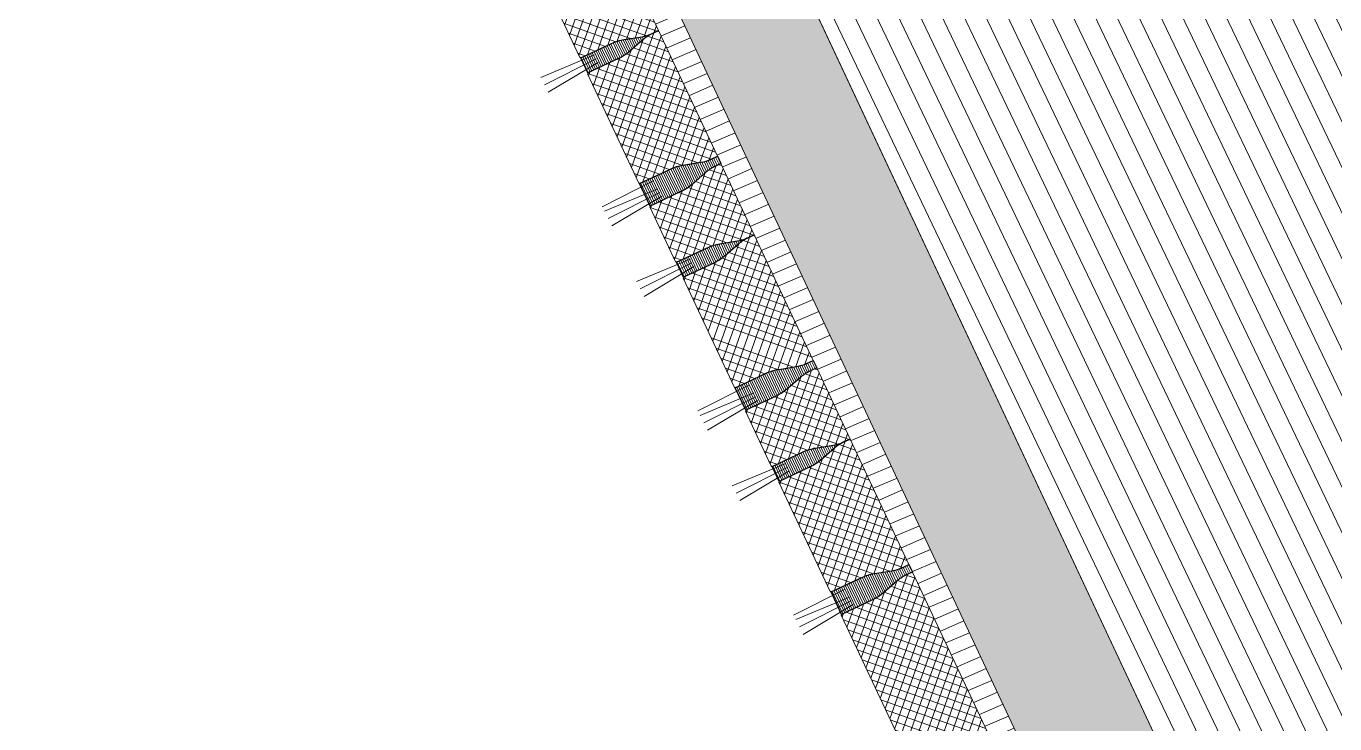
# Model space of a CAD drawing. Header units: metres. Extents: x 678805 to 1359287, y 2747329 to 5497370.
# Drawn here: x 679488.645 to 679490.226, y 2747424.231 to 2747425.074 of the extents above; entities that cross this region are included whole.
import ezdxf

# ---------------------------------------------------------------- set-up
doc = ezdxf.new("R2010")
doc.units = ezdxf.units.M
doc.layers.add('02-L-Waterfeatures 01', color=7, linetype='Continuous', true_color=0x4da6ff)
doc.layers.add('XREF_MON_WATERFEATURE$0$-aux', color=50, linetype='Continuous', plot=False)
for name, color, linetype, lineweight, true_color in [('XREF_MON_WATERFEATURE$0$02-L-projecció', 7, 'Continuous', 5, 0x636363), ('XREF_MON_WATERFEATURE$0$3- TR terra vegetal', 7, 'Continuous', 0, 0xbea68e), ('XREF_MON_WATERFEATURE$0$3-TR sorra granitica', 7, 'Continuous', 0, 0xf2dac9)]:
    doc.layers.add(name, color=color, linetype=linetype, lineweight=lineweight, true_color=true_color)
for name, color, linetype, lineweight in [('XREF_MON_WATERFEATURE$0$02-L-seccionat', 6, 'Continuous', 5), ('XREF_MON_WATERFEATURE$0$1-L-GESPA', 64, 'Continuous', 0), ('XREF_MON_WATERFEATURE$0$3-TR Formigó', 252, 'Continuous', 0), ('XREF_MON_WATERFEATURE$0$3-TR terra compactada', 45, 'Continuous', 0), ('XREF_MON_WATERFEATURE$0$3-TR Tot-u', 37, 'Continuous', 0)]:
    doc.layers.add(name, color=color, linetype=linetype, lineweight=lineweight)

# ---------------------------------------------------------------- blocks, each defined once
blk = doc.blocks.new('XREF_MON_WATERFEATURE$0$Font')
at = {"layer": 'XREF_MON_WATERFEATURE$0$3- TR terra vegetal'}
h = blk.add_hatch(dxfattribs=at)
h.set_pattern_fill('_USER', color=256, scale=0.0025, angle=-18.20445689477927, style=0, pattern_type=0)
h.set_pattern_definition([(0.07158571544180016, (-43.60985330305994, 27.24598799529485), (-3.123515266994169e-06, 0.002499998048729712), [])])
edge = h.paths.add_edge_path()
edge.add_line((3.713287310674787, -4.708777938503772), (3.70328761683777, -4.70870000962168))
edge.add_line((3.703287616372108, -4.70870000962168), (3.703351483680308, -4.700504479464144))
edge.add_arc((3.654935399536043, -4.700127162970603), 0.0484175548952806, 359.5534912166783, 375.5525103427903)
edge.add_line((3.701580152381212, -4.687145380070433), (3.69579531531781, -4.666359929600731))
edge.add_arc((3.7508475612849, -4.65103823877871), 0.0571445887850234, 179.5534943690461, 195.5525134952646, ccw=False)
edge.add_line((3.693704707082361, -4.650592915946618), (3.694025218952447, -4.609465393936262))
edge.add_line((3.694025218952447, -4.609465393703431), (3.724095184821635, -4.609699732623994))
edge.add_line((3.724095184821635, -4.609699732623994), (3.723774671088904, -4.650827256031334))
edge.add_arc((3.666631818749011, -4.650381937157363), 0.05714458763646535, 343.55447941519253, 359.5534985415034, ccw=False)
edge.add_line((3.721438584383577, -4.666559771867469), (3.715330503880978, -4.687252538977191))
edge.add_arc((3.761767257470638, -4.700959722977132), 0.04841754838134289, 163.5544725454817, 179.5534916716946)
edge.add_line((3.713351178914309, -4.700582407414913), (3.713287309743464, -4.708777938969433))
edge.add_line((3.713287310674787, -4.708777938503772), (3.70328761683777, -4.70870000962168))
h = blk.add_hatch(dxfattribs=at)
h.set_pattern_fill('_USER', color=256, scale=0.0025, angle=-18.20445689477927, style=0, pattern_type=0)
h.set_pattern_definition([(0.07158571544180016, (-43.24244709918275, 27.24312825128436), (-3.123515266994169e-06, 0.002499998048729712), [])])
edge = h.paths.add_edge_path()
edge.add_line((3.880773387849331, -4.710083250887692), (3.880837256088853, -4.701887721195817))
edge.add_arc((3.832421171944588, -4.70151040609926), 0.04841755511519297, 359.5534931793446, 375.5525123054567)
edge.add_line((3.879065923392773, -4.688528621103615), (3.873281087726355, -4.66774316970259))
edge.add_arc((3.928333336953074, -4.65242147538811), 0.0571445925419343, 179.5534972539193, 195.5525163801378, ccw=False)
edge.add_line((3.871190479956567, -4.651976155117154), (3.871510993223637, -4.610848634969443))
edge.add_line((3.871510992757976, -4.610848635202274), (3.891581261530519, -4.611005046172068))
edge.add_line((3.891581262461841, -4.611005046404898), (3.891260750126094, -4.652132566552609))
edge.add_arc((3.834117884282023, -4.651687242556363), 0.0571446002038041, 343.55447450271583, 359.5534936290267, ccw=False)
edge.add_line((3.888924661558121, -4.667865084949881), (3.882816581055522, -4.68855785112828))
edge.add_arc((3.929253331851214, -4.702265037223697), 0.04841754697216365, 163.5544702963147, 179.5534894225274)
edge.add_line((3.88083725515753, -4.701887719333172), (3.880773387150839, -4.710083250887692))
h = blk.add_hatch(dxfattribs=at)
h.set_pattern_fill('_USER', color=256, scale=0.0025, angle=-18.20445689477927, style=0, pattern_type=0)
h.set_pattern_definition([(0.07158571544180016, (-43.33740738267079, 27.24385765288025), (-3.123515266994169e-06, 0.002499998048729712), [])])
edge = h.paths.add_edge_path()
edge.add_line((3.985733231995255, -4.710908280685544), (3.975733538158238, -4.710830351803452))
edge.add_line((3.975733537226915, -4.710830351803452), (3.975797404535115, -4.702634821645916))
edge.add_arc((3.927381319925189, -4.702257505152375), 0.0484175548952806, 359.5534912166783, 375.5525103427903)
edge.add_line((3.974026072304696, -4.689275722019374), (3.968241235241294, -4.668490271549672))
edge.add_arc((4.023293481674045, -4.653168580960482), 0.0571445887850234, 179.5534943690461, 195.5525134952646, ccw=False)
edge.add_line((3.966150628402829, -4.652723257895559), (3.966471140272915, -4.611595735885203))
edge.add_line((3.966471140738577, -4.611595735885203), (3.996541106607765, -4.611830074805766))
edge.add_line((3.996541105210781, -4.611830074805766), (3.99622059147805, -4.652957598213106))
edge.add_arc((3.939077739138156, -4.652512279339135), 0.05714458763646535, 343.55447941519253, 359.5534985415034, ccw=False)
edge.add_line((3.993884504772723, -4.668690114282072), (3.987776424270123, -4.689382881391793))
edge.add_arc((4.034213178325444, -4.703090065158904), 0.04841754838134289, 163.5544725454817, 179.5534916716946)
edge.add_line((3.985797100234777, -4.702712749596685), (3.985733231063932, -4.710908281151205))
edge.add_line((3.985733231995255, -4.710908280685544), (3.975733538158238, -4.710830351803452))
h = blk.add_hatch(dxfattribs=at)
h.set_pattern_fill('_USER', color=256, scale=0.0025, angle=-18.20445689477927, style=0, pattern_type=0)
h.set_pattern_definition([(0.07158571544180016, (-43.55863729352131, 27.24559587752447), (-3.123515266994169e-06, 0.002499998048729712), [])])
edge = h.paths.add_edge_path()
edge.add_line((4.153219418600202, -4.712199442088604), (4.153283287305385, -4.704003911465406))
edge.add_arc((4.104867205955088, -4.703626596834511), 0.04841755179810685, 359.5534936998191, 375.5525128259312)
edge.add_line((4.151511954609305, -4.690644812770188), (4.145727118477225, -4.669859360903502))
edge.add_arc((4.200779368169606, -4.654537667520344), 0.05714459232202188, 179.5534955909884, 195.552514717207, ccw=False)
edge.add_line((4.143636511173099, -4.654092346318066), (4.143957023043185, -4.612964825704694))
edge.add_line((4.143957022577524, -4.612964825704694), (4.164027292281389, -4.613121238537133))
edge.add_line((4.164027292281389, -4.613121238537133), (4.16370677947998, -4.654248758684844))
edge.add_arc((4.106563918292522, -4.653803437948227), 0.05714459640250587, 343.5544773285306, 359.55349645484154, ccw=False)
edge.add_line((4.161370691843331, -4.669981276383623), (4.155262611340731, -4.690674043027684))
edge.add_arc((4.20169936073944, -4.704381228424609), 0.04841754366233487, 163.554469714725, 179.5534888409379)
edge.add_line((4.153283286374062, -4.704003910068423), (4.15321941813454, -4.712199442088604))
h = blk.add_hatch(dxfattribs=at)
h.set_pattern_fill('_USER', color=256, scale=0.0025, angle=-18.20445689477927, style=0, pattern_type=0)
h.set_pattern_definition([(0.07158571544180016, (-43.06496135145426, 27.24174146144651), (-3.123515266994169e-06, 0.002499998048729712), [])])
edge = h.paths.add_edge_path()
edge.add_line((4.258179261349142, -4.713024472352117), (4.248179567512125, -4.712946543470025))
edge.add_line((4.248179567512125, -4.712946543470025), (4.248243434820324, -4.704751013312489))
edge.add_arc((4.199827350210398, -4.704373696353287), 0.0484175548952806, 359.5534912166783, 375.5525103427903)
edge.add_line((4.246472103521228, -4.691391913685948), (4.240687266457826, -4.670606463216245))
edge.add_arc((4.295739511959255, -4.655284771928564), 0.0571445887850234, 179.5534943690461, 195.5525134952646, ccw=False)
edge.add_line((4.2385966591537, -4.654839449329302), (4.238917171023786, -4.613711927318946))
edge.add_line((4.238917170092463, -4.613711927784607), (4.268987135961652, -4.61394626670517))
edge.add_line((4.268987135961652, -4.613946266006678), (4.26866662222892, -4.655073789414018))
edge.add_arc((4.211523769889027, -4.654628471005708), 0.05714458763646535, 343.55447941519253, 359.5534985415034, ccw=False)
edge.add_line((4.266330535523593, -4.670806305482984), (4.260222455020994, -4.691499072592705))
edge.add_arc((4.306659209076315, -4.705206256825477), 0.04841754838134289, 163.5544725454817, 179.5534916716946)
edge.add_line((4.258243131451309, -4.704828941030428), (4.258179262280464, -4.713024472584948))
edge.add_line((4.258179261349142, -4.713024472352117), (4.248179567512125, -4.712946543470025))
h = blk.add_hatch(dxfattribs=at)
h.set_pattern_fill('_USER', color=256, scale=0.0025, angle=-18.20445689477927, style=0, pattern_type=0)
h.set_pattern_definition([(0.07158571544180016, (-43.2861913186498, 27.24347265996039), (-3.123515266994169e-06, 0.002499998048729712), [])])
edge = h.paths.add_edge_path()
edge.add_line((4.425665394868702, -4.71432265965268), (4.425729263573885, -4.706127129029483))
edge.add_arc((4.377313181292266, -4.705749814398587), 0.04841755179810685, 359.5534936998191, 375.5525128259312)
edge.add_line((4.423957931343466, -4.692768030334264), (4.418173095211387, -4.671982578467578))
edge.add_arc((4.473225344438106, -4.656660885317251), 0.05714459232202188, 179.5534955909884, 195.552514717207, ccw=False)
edge.add_line((4.416082486510277, -4.656215563882142), (4.416402998380363, -4.61508804326877))
edge.add_line((4.416402998846024, -4.61508804326877), (4.436473268549889, -4.615244456101209))
edge.add_line((4.436473268084228, -4.615244456101209), (4.436152755282819, -4.65637197624892))
edge.add_arc((4.379009894561023, -4.655926655046642), 0.05714459640250587, 343.5544773285306, 359.55349645484154, ccw=False)
edge.add_line((4.43381666764617, -4.672104493714869), (4.42770858714357, -4.69279726035893))
edge.add_arc((4.474145335610956, -4.706504445988685), 0.04841754366233487, 163.554469714725, 179.5534888409379)
edge.add_line((4.425729262176901, -4.706127127632499), (4.425665393937379, -4.71432265965268))
at = {"layer": 'XREF_MON_WATERFEATURE$0$3-TR Formigó'}
h = blk.add_hatch(dxfattribs=at)
h.set_pattern_fill('ANSI37', color=256, scale=0.002999999999999998, angle=-18.27580023555105, style=0)
h.set_pattern_definition([(45.00024237466998, (-39.85084655275568, 26.45492344186641), (-0.00673522058219375, 0.00673516359928945), []), (135.0002423746699, (-39.85084655275568, 26.45492344186641), (-0.00673516359928945, -0.00673522058219375), [])])
edge = h.paths.add_edge_path()
edge.add_line((3.703287640586495, -4.708696604240686), (3.703351510455832, -4.700501072686166))
edge.add_arc((3.654935427475721, -4.700123759917915), 0.0484175536757299, 359.5534954021102, 375.5525145284991)
edge.add_line((3.701580177526921, -4.687141973525286), (3.695795339532197, -4.666356525849551))
edge.add_arc((3.750847589690238, -4.651034836657345), 0.05714459188197025, 179.5534922650938, 195.5525113913762, ccw=False)
edge.add_line((3.693704733159393, -4.650589511496946), (3.694025217555463, -4.609465486602858))
edge.add_line((3.694025217555463, -4.609465486370027), (3.693228036165237, -4.609459273982793))
edge.add_line((3.693228036165237, -4.609459273982793), (3.693234613630921, -4.608615223784))
edge.add_line((3.693234613165259, -4.608615223784), (3.493669224437326, -4.607059984467924))
edge.add_line((3.493669223971665, -4.607059984467924), (3.493662645108998, -4.60790403559804))
edge.add_line((3.493662645574659, -4.60790403559804), (3.492865465581417, -4.607897819019854))
edge.add_line((3.492865465115756, -4.607897819485515), (3.492544980254024, -4.649021847173572))
edge.add_arc((3.435402118135244, -4.648576527833939), 0.0571445978117866, 343.5544792342226, 359.553498360505, ccw=False)
edge.add_line((3.490208893083036, -4.664754365105182), (3.484100811183453, -4.685447131749243))
edge.add_arc((3.530537570826709, -4.699154313653708), 0.04841755285408678, 163.5544773345225, 179.5534964609114)
edge.add_line((3.482121488079429, -4.698777001351118), (3.482057619839907, -4.706972530577332))
edge.add_line((3.482057620305568, -4.706972530577332), (3.703287641284987, -4.708696604240686))
h = blk.add_hatch(dxfattribs=at)
h.set_pattern_fill('ANSI37', color=256, scale=0.002999999999999998, angle=-18.27580023555105, style=0)
h.set_pattern_definition([(45.00024237466998, (-39.25221062870696, 26.45026178425178), (-0.00673522058219375, 0.00673516359928945), []), (135.0002423746699, (-39.25221062870696, 26.45026178425178), (-0.00673516359928945, -0.00673522058219375), [])])
edge = h.paths.add_edge_path()
edge.add_line((3.880773413926363, -4.710079684387892), (3.880837281700224, -4.701884154696018))
edge.add_arc((3.832421193365008, -4.701506836339831), 0.04841755976012121, 359.5534894544951, 375.5525085808841)
edge.add_line((3.879065950401127, -4.688525053206831), (3.873281113104895, -4.667739605996758))
edge.add_arc((3.928333361167461, -4.652417915407568), 0.05714459044333953, 179.5534941485198, 195.5525132748022, ccw=False)
edge.add_line((3.871190505567938, -4.651972591876984), (3.871510989032686, -4.610848566982895))
edge.add_line((3.871510989498347, -4.610848566982895), (3.870713808573782, -4.610842353664339))
edge.add_line((3.870713808108121, -4.610842353664339), (3.870720386039466, -4.609998303931206))
edge.add_line((3.870720386039466, -4.609998304164037), (3.724898943211883, -4.608861896907911))
edge.add_line((3.724898943211883, -4.608861896907911), (3.724892366677523, -4.609705949900672))
edge.add_line((3.724892366677523, -4.609705949667841), (3.724095184821635, -4.609699732623994))
edge.add_line((3.724095184821635, -4.609699732623994), (3.723774700425565, -4.650823761243373))
edge.add_arc((3.66663184762001, -4.650378439109772), 0.05714458812803555, 343.5544760966207, 359.5534952229031, ccw=False)
edge.add_line((3.721438612788916, -4.666556276846677), (3.715330532286316, -4.687249045353383))
edge.add_arc((3.761767289135605, -4.700956231914461), 0.04841755193637701, 163.5544711686105, 179.5534902949994)
edge.add_line((3.713351207319647, -4.700578914722428), (3.713287338148803, -4.70877444348298))
edge.add_line((3.713287337683141, -4.708774443715811), (3.880773413926363, -4.710079684387892))
h = blk.add_hatch(dxfattribs=at)
h.set_pattern_fill('ANSI37', color=256, scale=0.002999999999999998, angle=-18.27580023555105, style=0)
h.set_pattern_definition([(45.00024237466998, (-39.25221065571532, 26.45025821821764), (-0.00673522058219375, 0.00673516359928945), []), (135.0002423746699, (-39.25221065571532, 26.45025821821764), (-0.00673516359928945, -0.00673522058219375), [])])
edge = h.paths.add_edge_path()
edge.add_line((3.975733561906964, -4.710826853523031), (3.975797432009131, -4.702631322899833))
edge.add_arc((3.927381339017302, -4.702254013624042), 0.04841756262818294, 359.5534999889228, 375.5525191153118)
edge.add_line((3.974026096984744, -4.689272221177816), (3.968241259921342, -4.668486775364727))
edge.add_arc((4.023293509613723, -4.65316508570686), 0.05714459188197025, 179.5534922650938, 195.5525113913762, ccw=False)
edge.add_line((3.966150653082877, -4.652719760779291), (3.966471137013286, -4.611595735419542))
edge.add_line((3.966471137013286, -4.611595735419542), (3.965673956088722, -4.611589522566646))
edge.add_line((3.965673956088722, -4.611589522566646), (3.965680534485728, -4.610745471902192))
edge.add_line((3.965680534485728, -4.610745472135022), (3.892384965904057, -4.610174271510914))
edge.add_line((3.892384965904057, -4.610174271510914), (3.892378387507051, -4.611018321709707))
edge.add_line((3.892378387507051, -4.611018321709707), (3.891581205883995, -4.611012105131522))
edge.add_line((3.891581206116825, -4.611012105131522), (3.891260722419247, -4.652136134682223))
edge.add_arc((3.834117871709168, -4.651690814178437), 0.05714458622738645, 343.55447750952925, 359.5534966358117, ccw=False)
edge.add_line((3.888924635481089, -4.667868649587035), (3.882816554047167, -4.688561418093741))
edge.add_arc((3.92925331229344, -4.702268603257835), 0.04841755334555603, 163.5544734177782, 179.5534925441672)
edge.add_line((3.880837229080498, -4.701891287695616), (3.880773361772299, -4.710086817853153))
edge.add_line((3.880773361772299, -4.710086817853153), (3.975733561441302, -4.7108268532902))
h = blk.add_hatch(dxfattribs=at)
h.set_pattern_fill('ANSI37', color=256, scale=0.002999999999999998, angle=-18.27580023555105, style=0)
h.set_pattern_definition([(45.00024237466998, (-38.97976459795609, 26.44814559398219), (-0.00673522058219375, 0.00673516359928945), []), (135.0002423746699, (-38.97976459795609, 26.44814559398219), (-0.00673516359928945, -0.00673522058219375), [])])
edge = h.paths.add_edge_path()
edge.add_line((4.153219445142895, -4.712195875588804), (4.153283312916756, -4.70400034589693))
edge.add_arc((4.104867222718894, -4.703623023815453), 0.04841756086888398, 359.5534842875911, 375.5525034139801)
edge.add_line((4.151511983014643, -4.690641244407743), (4.145727144554257, -4.669855797663331))
edge.add_arc((4.20077939145267, -4.65453410660848), 0.05714459044333953, 179.5534941485198, 195.5525132748022, ccw=False)
edge.add_line((4.143636537250131, -4.654088783543557), (4.143957020714879, -4.612964758183807))
edge.add_line((4.143957020714879, -4.612964758183807), (4.143159839790314, -4.612958544399589))
edge.add_line((4.143159839790314, -4.612958544399589), (4.143166417721659, -4.612114494666457))
edge.add_line((4.143166417721659, -4.612114494666457), (3.997344974894077, -4.610978088807315))
edge.add_line((3.997344973962754, -4.610978088807315), (3.997338397428393, -4.611822142265737))
edge.add_line((3.997338398359716, -4.611822142032906), (3.996541216503829, -4.611815923592076))
edge.add_line((3.996541215572506, -4.611815923824906), (3.996220731176436, -4.652939953841269))
edge.add_arc((3.93907788163051, -4.652494631242007), 0.0571445848182067, 343.5544756038509, 359.55349473013337, ccw=False)
edge.add_line((3.993884644005448, -4.66867246851325), (3.987776563502848, -4.689365235622972))
edge.add_arc((4.034213320817798, -4.703072420321405), 0.04841755169064205, 163.5544731269837, 179.5534922533725)
edge.add_line((3.985797238536179, -4.702695104759187), (3.985733368434012, -4.710890634451061))
edge.add_line((3.985733368899673, -4.710890634451061), (4.153219445608556, -4.712195875588804))
h = blk.add_hatch(dxfattribs=at)
h.set_pattern_fill('ANSI37', color=256, scale=0.002999999999999998, angle=-18.27580023555105, style=0)
h.set_pattern_definition([(45.00024237466998, (-38.97976462496445, 26.4481420267839), (-0.00673522058219375, 0.00673516359928945), []), (135.0002423746699, (-38.97976462496445, 26.4481420267839), (-0.00673516359928945, -0.00673522058219375), [])])
edge = h.paths.add_edge_path()
edge.add_line((4.248179591726512, -4.712943044956774), (4.248243461828679, -4.704747514333576))
edge.add_arc((4.199827369768173, -4.704370205290616), 0.04841756262818294, 359.5534999889228, 375.5525191153118)
edge.add_line((4.246472127269953, -4.69138841284439), (4.240687290206552, -4.6706029670313))
edge.add_arc((4.295739540830255, -4.655281277373433), 0.05714459188197025, 179.5534922650938, 195.5525113913762, ccw=False)
edge.add_line((4.238596684299409, -4.654835952445865), (4.238917168229818, -4.613711927086115))
edge.add_line((4.238917168229818, -4.613711927086115), (4.238119987305254, -4.61370571423322))
edge.add_line((4.238119987305254, -4.61370571423322), (4.23812656570226, -4.612861663568765))
edge.add_line((4.23812656570226, -4.612861663568765), (4.164830997120589, -4.612290462944657))
edge.add_line((4.164830997120589, -4.612290463177487), (4.164824418723583, -4.613134513376281))
edge.add_line((4.164824417792261, -4.613134512910619), (4.164027236169204, -4.613128296332434))
edge.add_line((4.164027236402035, -4.613128296565264), (4.163706752704456, -4.654252326115966))
edge.add_arc((4.106563902460039, -4.65380700561218), 0.05714458622738645, 343.55447750952925, 359.5534966358117, ccw=False)
edge.add_line((4.161370665300637, -4.669984840787947), (4.155262583866715, -4.690677609294653))
edge.add_arc((4.20169934257865, -4.704384794458747), 0.04841755334555603, 163.5544734177782, 179.5534925441672)
edge.add_line((4.15328326029703, -4.70400747936219), (4.153219392988831, -4.712203009519726))
edge.add_line((4.15321939252317, -4.712203009286895), (4.248179592192173, -4.712943044723943))
h = blk.add_hatch(dxfattribs=at)
h.set_pattern_fill('ANSI37', color=256, scale=0.002999999999999998, angle=-18.27580023555105, style=0)
h.set_pattern_definition([(45.00024237466998, (-38.70731862168759, 26.44602237665094), (-0.00673522058219375, 0.00673516359928945), []), (135.0002423746699, (-38.70731862168759, 26.44602237665094), (-0.00673516359928945, -0.00673522058219375), [])])
edge = h.paths.add_edge_path()
edge.add_line((4.425665420480072, -4.714319093152881), (4.425729288253933, -4.706123563461006))
edge.add_arc((4.377313198521733, -4.705746240913868), 0.04841756086888398, 359.5534842875911, 375.5525034139801)
edge.add_line((4.423957957886159, -4.692764461738989), (4.418173119425774, -4.671979014994577))
edge.add_arc((4.473225367255509, -4.656657324172556), 0.05714459044333953, 179.5534941485198, 195.5525132748022, ccw=False)
edge.add_line((4.41608251305297, -4.656212001107633), (4.416402996517718, -4.615087975747883))
edge.add_line((4.416402995586395, -4.615087975747883), (4.415605814661831, -4.615081761963665))
edge.add_line((4.415605815593153, -4.615081761730835), (4.415612393524498, -4.614237711997703))
edge.add_line((4.415612392593175, -4.614237712230533), (4.269790949765593, -4.613101306371391))
edge.add_line((4.269790950696915, -4.613101306371391), (4.269784374162555, -4.613945359829813))
edge.add_line((4.269784373231232, -4.613945359364152), (4.268987191375345, -4.613939140923321))
edge.add_line((4.268987191375345, -4.613939140923321), (4.268666706979275, -4.655063170939684))
edge.add_arc((4.211523856967688, -4.654617848573253), 0.0571445848182067, 343.5544756038509, 359.55349473013337, ccw=False)
edge.add_line((4.266330620273948, -4.670795686077327), (4.260222539771348, -4.691488453187048))
edge.add_arc((4.306659295689315, -4.705195637885481), 0.04841755169064205, 163.5544731269837, 179.5534922533725)
edge.add_line((4.258243214804679, -4.704818322090432), (4.258179344702512, -4.713013851782307))
edge.add_line((4.258179344702512, -4.713013852247968), (4.425665421411395, -4.714319093385711))
h = blk.add_hatch(dxfattribs=at)
h.set_pattern_fill('ANSI37', color=256, scale=0.002999999999999998, angle=-18.27580023555105, style=0)
h.set_pattern_definition([(45.00024237466998, (-38.70731864962727, 26.44601880945265), (-0.00673522058219375, 0.00673516359928945), []), (135.0002423746699, (-38.70731864962727, 26.44601880945265), (-0.00673516359928945, -0.00673522058219375), [])])
edge = h.paths.add_edge_path()
edge.add_line((4.520625567529351, -4.71506626252085), (4.520689437631518, -4.706870731897652))
edge.add_arc((4.47227334510535, -4.70649342238903), 0.04841756262818294, 359.5534999889228, 375.5525191153118)
edge.add_line((4.518918103538454, -4.693511630408466), (4.513133266475052, -4.672726184595376))
edge.add_arc((4.568185515701771, -4.657404494937509), 0.05714459188197025, 179.5534922650938, 195.5525113913762, ccw=False)
edge.add_line((4.511042659170926, -4.656959170009941), (4.511363143101335, -4.615835144650191))
edge.add_line((4.511363143101335, -4.615835144650191), (4.51056596217677, -4.615828931797296))
edge.add_line((4.510565963108093, -4.615828931797296), (4.510572541505098, -4.614984881132841))
edge.add_line((4.510572540573776, -4.614984881132841), (4.437276971992105, -4.614413680508733))
edge.add_line((4.437276971992105, -4.614413680508733), (4.437270393595099, -4.615257730707526))
edge.add_line((4.437270393595099, -4.615257730241865), (4.436473211972043, -4.615251513663679))
edge.add_line((4.436473211739212, -4.615251514129341), (4.436152728041634, -4.656375543680042))
edge.add_arc((4.379009877331555, -4.655930222943425), 0.05714458622738645, 343.55447750952925, 359.5534966358117, ccw=False)
edge.add_line((4.433816641103476, -4.672108058352023), (4.427708559669554, -4.692800826858729))
edge.add_arc((4.47414531884715, -4.706508012022823), 0.04841755334555603, 163.5544734177782, 179.5534925441672)
edge.add_line((4.425729235168546, -4.706130696926266), (4.425665367860347, -4.714326227083802))
edge.add_line((4.42566536879167, -4.714326226850972), (4.520625568460673, -4.715066262288019))
at = {"layer": 'XREF_MON_WATERFEATURE$0$3-TR sorra granitica'}
h = blk.add_hatch(dxfattribs=at)
h.set_pattern_fill('LINE', color=256, scale=0.004999999999999999, angle=69.79554310522073, style=0)
h.set_pattern_definition([(88.07158571544174, (23.4717214233242, 244.2306402493268), (-0.01586600920376316, 0.0005342068383152928), [])])
h.paths.add_polyline_path([(2.601884067524225, -4.731481701368466), (6.228175832424313, -4.759716402739286), (6.228409408126026, -4.72971731191501), (2.601844876073301, -4.70011310139671)])
at = {"layer": 'XREF_MON_WATERFEATURE$0$3-TR terra compactada'}
h = blk.add_hatch(dxfattribs=at)
h.set_pattern_fill('LINE', color=256, scale=0.0075, style=0)
h.set_pattern_definition([(1.590277340731758e-14, (-1.593001680448651, -7.350061897188425), (0, 0.0238125), [])])
h.paths.add_polyline_path([(-1.508667595218867, -4.250939326127991), (-1.508447191212326, -6.704957016278058), (6.136759905610234, -6.704957016278058), (6.135588984936476, -5.109001578297466), (5.855858366005123, -5.107042916119099), (5.777410773560405, -4.906426052562892), (2.851725396700203, -4.883444252656773), (2.851790635846555, -6.090015882160515), (2.851790635846555, -6.44001635722816), (0.3015535152517259, -6.44002101290971), (0.3017738847993314, -6.090021013282239), (1.392239173408598, -6.090021080803126), (0.8764049969613552, -4.267781088594347)])
at = {"layer": 'XREF_MON_WATERFEATURE$0$3-TR Tot-u'}
h = blk.add_hatch(dxfattribs=at)
h.set_pattern_fill('EARTH', color=256, scale=0.005, angle=-84.07414778341365)
h.set_pattern_definition([(275.9258522165863, (0.0002203709445893764, -5.900061896070838), (0.0348582512672567, -0.02830242601949161), [0.03175, -0.03175]), (275.9258522165863, (0.01206299709156156, -5.898832678794861), (0.0348582512672567, -0.02830242601949161), [0.03175, -0.03175]), (275.9258522165863, (0.02390562416985631, -5.897603461518884), (0.0348582512672567, -0.02830242601949161), [0.03175, -0.03175]), (5.925852216586342, (0.02826290531083941, -5.901141264708713), (0.02830242601949161, 0.0348582512672567), [0.03174999999999994, -0.03174999999999994]), (5.925852216586342, (0.02949212351813912, -5.912983891554177), (0.02830242601949161, 0.0348582512672567), [0.03174999999999994, -0.03174999999999994]), (5.925852216586342, (0.03072133986279368, -5.924826518632472), (0.02830242601949161, 0.0348582512672567), [0.03174999999999994, -0.03174999999999994])])
h.paths.add_polyline_path([(5.664110153447837, -4.755324530415237), (2.602048213128, -4.731478434056044), (2.6017199261114, -4.767613416537642), (2.851725396700203, -4.883444252656773), (5.605304351076484, -4.905086013255641)])
at = {"layer": 'XREF_MON_WATERFEATURE$0$-aux'}
for points in [[(3.713287310674787, -4.708777938503772), (3.703287616372108, -4.70870000962168), (3.703351483680308, -4.700504479464144, 0.06992251114754273), (3.701580152381212, -4.687145380070433), (3.69579531531781, -4.666359929833561, -0.06992251114800961), (3.693704707082361, -4.650592915946618), (3.694025218952447, -4.609465393703431), (3.724095184821635, -4.609699732623994), (3.723774671088904, -4.650827256031334, -0.0699225111484148), (3.721438584383577, -4.666559771867469), (3.715330503880978, -4.68725253874436, 0.06992251114798485), (3.713351178914309, -4.700582407414913), (3.713287310674787, -4.708777938503772), (3.703287616372108, -4.70870000962168)], [(3.880773386918008, -4.710083250422031), (3.880773387849331, -4.710083250887692), (3.880837256088853, -4.701887720962986, 0.06992251114754273), (3.879065923392773, -4.688528621103615), (3.873281087726355, -4.66774316993542, -0.06992251114800961), (3.871190479956567, -4.651976155117154), (3.871510992757976, -4.610848635202274), (3.891581262461841, -4.611005046404898), (3.891260749194771, -4.652132566552609, -0.0699225111484148), (3.888924661558121, -4.667865084949881), (3.882816580124199, -4.68855785112828, 0.06992251114798485), (3.88083725515753, -4.701887719333172), (3.880773386918008, -4.710083250422031), (3.880773387849331, -4.710083250887692)], [(3.985733231995255, -4.710908280685544), (3.975733537226915, -4.710830351803452), (3.975797405000776, -4.702634821645916, 0.06992251114754273), (3.974026072304696, -4.689275722019374), (3.968241235241294, -4.668490271549672, -0.06992251114800961), (3.966150628402829, -4.652723257895559), (3.966471140738577, -4.611595735885203), (3.996541105210781, -4.611830074805766), (3.996220592409372, -4.652957598445937, -0.0699225111484148), (3.993884504772723, -4.668690114282072), (3.987776425201446, -4.689382880926132, 0.06992251114798485), (3.985797100234777, -4.702712749596685), (3.985733231995255, -4.710908280685544), (3.975733537226915, -4.710830351803452)], [(4.15321941813454, -4.712199442088604), (4.153219418600202, -4.712199442088604), (4.153283287305385, -4.704003911465406, 0.06992251114754273), (4.151511954609305, -4.690644812770188), (4.145727118477225, -4.669859360903502, -0.06992251114800961), (4.143636511173099, -4.654092346318066), (4.143957022577524, -4.612964825704694), (4.164027292281389, -4.613121238537133), (4.16370677947998, -4.654248758684844, -0.0699225111484148), (4.161370691843331, -4.669981276383623), (4.155262612272054, -4.690674043260515, 0.06992251114798485), (4.153283286374062, -4.704003910068423), (4.15321941813454, -4.712199442088604), (4.153219418600202, -4.712199442088604)], [(4.258179261349142, -4.713024472352117), (4.248179567512125, -4.712946543470025), (4.248243434820324, -4.704751013312489, 0.06992251114754273), (4.246472103521228, -4.691391913685948), (4.240687265526503, -4.670606463216245, -0.06992251114800961), (4.2385966591537, -4.654839449329302), (4.238917170092463, -4.613711927784607), (4.268987135961652, -4.613946266006678), (4.26866662222892, -4.655073789414018, -0.0699225111484148), (4.266330535523593, -4.670806305482984), (4.260222455020994, -4.691499072592705, 0.06992251114798485), (4.258243131451309, -4.704828941030428), (4.258179261349142, -4.713024472352117), (4.248179567512125, -4.712946543470025)], [(4.425665393937379, -4.71432265941985), (4.425665394868702, -4.71432265965268), (4.425729263108224, -4.706127128563821, 0.06992251114754273), (4.423957931343466, -4.692768030334264), (4.418173094280064, -4.671982578234747, -0.06992251114800961), (4.416082486510277, -4.656215563882142), (4.416402998846024, -4.61508804326877), (4.436473268084228, -4.615244456101209), (4.436152755282819, -4.65637197624892, -0.0699225111484148), (4.43381666764617, -4.672104493714869), (4.42770858714357, -4.692797260824591, 0.06992251114798485), (4.425729262176901, -4.706127127632499), (4.425665393937379, -4.71432265941985), (4.425665394868702, -4.71432265965268)]]:
    blk.add_lwpolyline(points, format="xyb", dxfattribs=at)
at = {"layer": 'XREF_MON_WATERFEATURE$0$02-L-projecció'}
blk.add_lwpolyline([(-1.508667595218867, -4.250939326127991), (-1.508447191212326, -6.704957016278058), (6.136759905610234, -6.704957016278058), (6.135588984936476, -5.109001578297466), (5.855858366005123, -5.107042916119099), (5.777410773560405, -4.906426052562892), (2.851725396700203, -4.883444252656773), (2.851790635846555, -6.090015882160515), (2.851790635846555, -6.44001635722816), (0.3015535152517259, -6.44002101290971), (0.3017738847993314, -6.090021013282239), (1.392239173408598, -6.090021080803126), (0.8764049969613552, -4.267781088594347)], close=True, dxfattribs=at)
for points in [[(6.228175833821297, -4.759716407163069), (2.60188406938687, -4.731481702532619)], [(6.135421223938465, -4.908994209952652), (2.851725396700203, -4.883444252656773)]]:
    blk.add_lwpolyline(points, dxfattribs=at)
at = {"layer": 'XREF_MON_WATERFEATURE$0$02-L-seccionat'}
for points in [[(3.703287640586495, -4.708696604240686), (3.703351510688663, -4.700501072686166, 0.06992251114875708), (3.701580177526921, -4.687141973525286), (3.695795339532197, -4.666356526315212, -0.0699225111482901), (3.693704733159393, -4.650589511496946), (3.694025217555463, -4.609465486370027), (3.693228036165237, -4.609459273982793), (3.693234613165259, -4.608615223784), (3.493669223971665, -4.607059984467924), (3.493662645574659, -4.60790403559804), (3.492865465115756, -4.607897819485515), (3.492544980719686, -4.64902184670791, -0.0699225111482901), (3.490208893083036, -4.664754365105182), (3.484100811183453, -4.685447132214904, 0.06992251114875708), (3.482121488079429, -4.698777001351118), (3.482057620305568, -4.706972530577332)], [(3.880773413926363, -4.710079684387892), (3.880837282165885, -4.701884154230356, 0.06992251114875708), (3.879065950401127, -4.688525053206831), (3.873281112872064, -4.667739605996758, -0.0699225111482901), (3.871190505567938, -4.651972591876984), (3.871510989498347, -4.610848566982895), (3.870713808108121, -4.610842353664339), (3.870720386039466, -4.609998304164037), (3.724898943211883, -4.608861896907911), (3.724892366677523, -4.609705949667841), (3.724095184821635, -4.609699732623994), (3.723774700425565, -4.650823761010543, -0.0699225111482901), (3.721438612788916, -4.666556276846677), (3.715330532751977, -4.687249045819044, 0.06992251114875708), (3.713351207319647, -4.700578914722428), (3.713287337683141, -4.708774443715811)], [(3.975733561906964, -4.710826853523031), (3.975797431543469, -4.702631322899833, 0.06992251114875708), (3.974026096984744, -4.689272221177816), (3.968241260852665, -4.668486775830388, -0.0699225111482901), (3.966150653082877, -4.652719760779291), (3.966471137013286, -4.611595735419542), (3.965673956088722, -4.611589522566646), (3.965680534485728, -4.610745472135022), (3.892384965904057, -4.610174271510914), (3.892378387507051, -4.611018321709707), (3.891581206116825, -4.611012105131522), (3.891260722186416, -4.652136134449393, -0.0699225111482901), (3.888924635481089, -4.667868649587035), (3.882816553581506, -4.688561418093741, 0.06992251114875708), (3.880837229080498, -4.701891287695616), (3.880773361772299, -4.710086817853153)], [(4.153219445142895, -4.712195875588804), (4.153283312916756, -4.70400034589693, 0.06992251114875708), (4.151511983014643, -4.690641244407743), (4.145727143622935, -4.669855797663331, -0.0699225111482901), (4.143636537250131, -4.654088783543557), (4.143957020714879, -4.612964758183807), (4.143159839790314, -4.612958544399589), (4.143166417721659, -4.612114494666457), (3.997344973962754, -4.610978088807315), (3.997338398359716, -4.611822142032906), (3.996541215572506, -4.611815923824906), (3.996220732107759, -4.652939953841269, -0.0699225111482901), (3.993884644005448, -4.66867246851325), (3.987776563968509, -4.689365235622972, 0.06992251114875708), (3.985797238536179, -4.702695104759187), (3.985733368899673, -4.710890634451061)], [(4.248179591726512, -4.712943044956774), (4.248243461828679, -4.704747514333576, 0.06992251114875708), (4.246472127269953, -4.69138841284439), (4.240687290206552, -4.670602966798469, -0.0699225111482901), (4.238596684299409, -4.654835952445865), (4.238917168229818, -4.613711927086115), (4.238119987305254, -4.61370571423322), (4.23812656570226, -4.612861663568765), (4.164830997120589, -4.612290463177487), (4.164824417792261, -4.613134512910619), (4.164027236402035, -4.613128296565264), (4.163706753402948, -4.654252326115966, -0.0699225111482901), (4.161370665300637, -4.669984840787947), (4.155262584798038, -4.690677609760314, 0.06992251114875708), (4.15328326029703, -4.70400747936219), (4.15321939252317, -4.712203009286895)], [(4.425665420480072, -4.714319093152881), (4.425729288719594, -4.706123562762514, 0.06992251114875708), (4.423957957886159, -4.692764461738989), (4.418173120357096, -4.671979015227407, -0.0699225111482901), (4.41608251305297, -4.656212001107633), (4.416402995586395, -4.615087975747883), (4.415605815593153, -4.615081761730835), (4.415612392593175, -4.614237712230533), (4.269790950696915, -4.613101306371391), (4.269784373231232, -4.613945359364152), (4.268987191375345, -4.613939140923321), (4.268666707910597, -4.655063171405345, -0.0699225111482901), (4.266330620273948, -4.670795686077327), (4.260222538840026, -4.691488453187048, 0.06992251114875708), (4.258243214804679, -4.704818322090432), (4.258179344702512, -4.713013852247968)], [(4.520625567529351, -4.71506626252085), (4.52068943856284, -4.706870731897652, 0.06992251114875708), (4.518918103538454, -4.693511630408466), (4.513133266475052, -4.672726184595376, -0.0699225111482901), (4.511042659170926, -4.656959170009941), (4.511363143101335, -4.615835144650191), (4.510565963108093, -4.615828931797296), (4.510572540573776, -4.614984881132841), (4.437276971992105, -4.614413680508733), (4.437270393595099, -4.615257730241865), (4.436473211739212, -4.615251514129341), (4.436152728274465, -4.656375543680042, -0.0699225111482901), (4.433816641103476, -4.672108058352023), (4.427708559669554, -4.69280082732439, 0.06992251114875708), (4.425729235168546, -4.706130696926266), (4.42566536879167, -4.714326226850972)]]:
    blk.add_lwpolyline(points, format="xyb", close=True, dxfattribs=at)
at = {"layer": 'XREF_MON_WATERFEATURE$0$1-L-GESPA'}
for points in [[(3.692268553655595, -4.557368839159608), (3.698753554839641, -4.627168628154323)], [(3.702266294509172, -4.557156298076734), (3.703752425033599, -4.627062356565148)], [(3.712264034897089, -4.556943752802908), (3.708751297090203, -4.626956089399755)], [(3.71826268080622, -4.55681622819975), (3.719748812261969, -4.626722289482132)], [(3.871171445120126, -4.557841868605465), (3.877656445838511, -4.627641659229994)], [(3.88116918457672, -4.557629328221083), (3.882655316032469, -4.627535386942327)], [(3.891166927292943, -4.557416784577072), (3.887654188089073, -4.627429120242596)], [(3.964714474976063, -4.55949918134138), (3.971199475694448, -4.629298970103264)], [(3.974712215363979, -4.559286640491337), (3.976198346354067, -4.62919269874692)], [(3.984709955751896, -4.559074095217511), (3.981197217013687, -4.629086432047188)], [(3.990708601661026, -4.558946570614353), (3.992194733116776, -4.628852631431073)], [(4.143617449793965, -4.559961602091789), (4.150102450978011, -4.629761392716318)], [(4.153615190181881, -4.559749061241746), (4.155101321171969, -4.629655121359974)], [(4.163612931035459, -4.559536517597735), (4.160100193228573, -4.62954885349609)], [(4.237160505726933, -4.561615373007953), (4.243645505979657, -4.631415161769837)], [(4.247158245649189, -4.561402831692249), (4.248644377570599, -4.631308890413493)], [(4.257155986968428, -4.561190286651254), (4.253643247298896, -4.6312026232481)], [(4.263154632411897, -4.561062762048095), (4.264640763867646, -4.630968823097646)], [(4.416063426062465, -4.562084819655865), (4.42254842678085, -4.631884609814733)], [(4.426061166450381, -4.561872278805822), (4.427547297440469, -4.631778339156881)], [(4.436058906838298, -4.561659735161811), (4.432546168100089, -4.631672070827335)]]:
    blk.add_lwpolyline(points, dxfattribs=at)
blk = doc.blocks.new('XREF_MON_WATERFEATURE')
at = {"rotation": 115.5575828960451}
blk.add_blockref('XREF_MON_WATERFEATURE$0$Font', (679487.0654881514, 2747419.041906541), dxfattribs=at)

msp = doc.modelspace()

# ---------------------------------------------------------------- block references
at = {"layer": '02-L-Waterfeatures 01', "color": 18, "true_color": 0x000000}
msp.add_blockref('XREF_MON_WATERFEATURE', (0, 0), dxfattribs=at)

doc.saveas('drawing.dxf')
